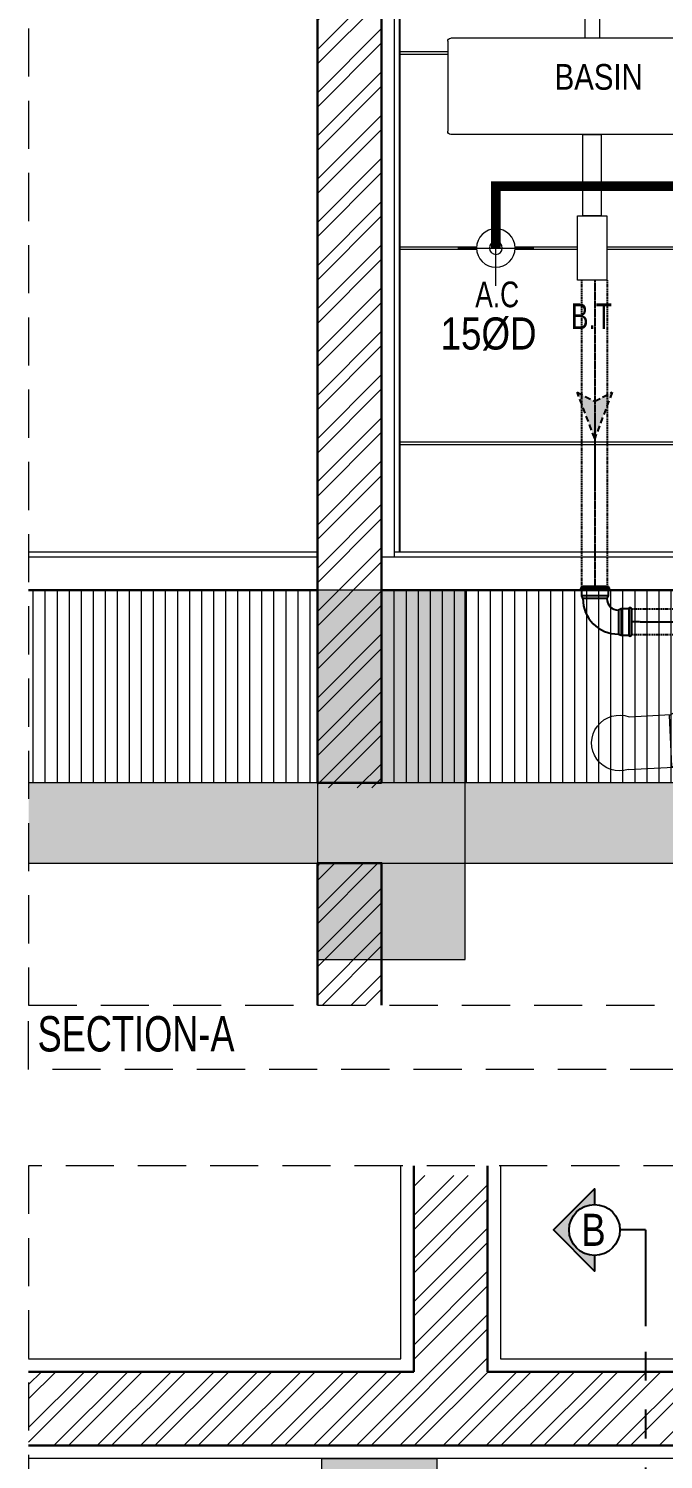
# Model space of a CAD drawing. Header units: inches. Extents: x 899679 to 12882928, y -3363313 to 527800.
# Drawn here: x 959219 to 960208, y 508641 to 510869 of the extents above; entities that cross this region are included whole.
import ezdxf
from ezdxf.enums import TextEntityAlignment as Align

# ---------------------------------------------------------------- set-up
doc = ezdxf.new("R2010")
doc.units = ezdxf.units.IN
doc.header["$LTSCALE"] = 150
for name, pattern in [('CENTER', [2, 1.25, -0.25, 0.25, -0.25]), ('Dash', [6, 3, -3]), ('DASHED2', [0.375, 0.25, -0.125]), ('HIDDEN', [0.375, 0.25, -0.125])]:
    doc.linetypes.add(name, pattern=pattern)
for name, color, linetype, lineweight in [('46', 46, 'Continuous', 5), ('FILING-MSA', 253, 'Continuous', 9), ('g-cen-sym', 8, 'Continuous', 25), ('g-dot', 8, 'HIDDEN', 9), ('g-ele-02', 8, 'Continuous', 9), ('g-ele-3', 8, 'Continuous', 0), ('g-ele02', 8, 'Continuous', 9), ('g-r.c.c', 8, 'Continuous', 15), ('g-text', 8, 'Continuous', 9), ('g-wall', 8, 'Continuous', 30), ('P.FIXTURE-MSA', 8, 'Continuous', 5), ('P_Water Supply Downtake pipe', 3, 'Continuous', 25), ('P_WW PIPE', 4, 'Continuous', 9), ('PLASTER', 3, 'Continuous', 9), ('SHEET', 7, 'Continuous', 13), ('TILE', 8, 'Continuous', 13), ('WALL HATCH-MSA', 251, 'Continuous', 9), ('WALL TILE', 250, 'Continuous', 13), ('WALL-MSA', 32, 'Continuous', 30)]:
    doc.layers.add(name, color=color, linetype=linetype, lineweight=lineweight)
for name, color, linetype in [('g-sol250', 8, 'Continuous'), ('P_WASTE WATER PIPE', 4, 'DASHED2'), ('R.C.C HATCH-MSA', 250, 'Continuous'), ('TILE SECTION', 152, 'Continuous')]:
    doc.layers.add(name, color=color, linetype=linetype)
doc.styles.add('arial unicode', font='swisscl.ttf', dxfattribs={"height": 165})
doc.styles.add('PLUMBING TEXT', font='ARIALN.TTF')
doc.styles.add('SWINS', font='swissc.ttf')
pattern_1 = [(90, (-1040442.354234695, -677959.6749249074), (-18.75, 0), [])]

# ---------------------------------------------------------------- blocks, each defined once
blk = doc.blocks.new('A$C90003454')
at = {"layer": '46'}
for points in [[(61, 43.86744019016623), (61, 83.86744019016623), (41, 83.86744019016623), (41, 43.86744019016623)], [(689, 83.86744019016623), (689, 43.86744019016623), (709, 43.86744019016623), (709, 83.86744019016623)]]:
    blk.add_hatch(color=256, dxfattribs=at).paths.add_polyline_path(points)
at = {"layer": 'g-sol250'}
h = blk.add_hatch(color=256, dxfattribs=at)
h.dxf.hatch_style = 1
h.paths.add_polyline_path([(60, -27.99999954551458), (40, -27.99999954574741), (40, 42.00000045448542), (60, 42.00000045448542)])
h.paths.add_polyline_path([(40, -27.99999954551458), (20, -27.99999954551458), (20, 151.0000004544854), (40, 151.0000004544854)])
h = blk.add_hatch(color=256, dxfattribs=at)
h.dxf.hatch_style = 1
h.paths.add_polyline_path([(710, -27.99999954551458), (690, -27.99999954574741), (690, 42.00000045448542), (710, 42.00000045448542)])
h.paths.add_polyline_path([(730, -27.99999954551458), (710, -27.99999954551458), (710, 151.000000454369), (730, 151.0000004546018)])
at = {"layer": 'g-dot', "linetype": 'HIDDEN'}
blk.add_lwpolyline([(708.0000086771324, 778.1736657531001), (709, 80.0014110840857)], dxfattribs=at)
blk.add_arc((718.4141859840602, 100.0001017961185), 678.2535204022481, 90.87977700367651, 182.8507157516612, dxfattribs=at)
at = {"layer": 'g-ele-02', "ltscale": 750}
for p, q in [((40, 42.00000045448542), (60, 42.00000045448542)), ((40, -27.99999954551458), (40, 38.13397134840488)), ((20, -27.99999954551458), (40, -27.99999954551458))]:
    blk.add_line(p, q, dxfattribs=at)
for points in [[(20, 151.0000004544854), (20, -27.99999954551458), (40, -27.99999954551458), (40, 151.0000004544854)], [(710, 151.0000004544854), (710, -27.99999954551458), (730, -27.99999954551458), (730, 151.0000004544854)], [(40, -27.99999954551458), (40, 42.00000045448542), (60, 42.00000045448542), (60, -27.99999954551458)], [(690, -27.99999954551458), (690, 42.00000045448542), (710, 42.00000045448542), (710, -27.99999954551458)]]:
    blk.add_lwpolyline(points, close=True, dxfattribs=at)
at = {"layer": 'g-ele-3'}
for p, q in [((40, 62.00000045448542), (40, 42.00000045448542)), ((40, 42.00000045448542), (690, 42.00000045448542))]:
    blk.add_line(p, q, dxfattribs=at)
at = {"layer": 'g-ele02'}
for p, q in [((41, 43.86744019016623), (41, 83.86744019016623)), ((41, 83.86744019016623), (61, 83.86744019016623)), ((689, 83.86744019016623), (61, 83.86744019016623)), ((61, 83.86744019016623), (61, 43.86744019016623)), ((689, 82.86744019016623), (61, 82.86744019016623)), ((689, 44.86744019016623), (61, 44.86744019016623)), ((61, 43.86744019016623), (41, 43.86744019016623)), ((689, 43.86744019016623), (61, 43.86744019016623))]:
    blk.add_line(p, q, dxfattribs=at)
blk.add_lwpolyline([(689, 43.86744019016623), (709, 43.86744019016623), (709, 83.86744019016623), (689, 83.86744019016623)], close=True, dxfattribs=at)
at = {"layer": 'TILE'}
for p, q in [((63.95024102553725, 44.86744019016623, 0.0001237426053477542), (63.95024102553725, 82.86744019016623, 0.0001237426053477542)), ((70.20024102553725, 44.86744019016623, 0.0001237426053477542), (70.20024102553725, 82.86744019016623, 0.0001237426053477542)), ((76.45024102553725, 44.86744019016623, 0.0001237426053477542), (76.45024102553725, 82.86744019016623, 0.0001237426053477542)), ((82.70024107769132, 44.86744019016623, 0.0001237426053477542), (82.70024107769132, 82.86744019016623, 0.0001237426053477542)), ((88.95024107769132, 44.86744019016623, 0.0001237426053477542), (88.95024107769132, 82.86744019016623, 0.0001237426053477542)), ((95.20024107769132, 44.86744019016623, 0.0001237426053477542), (95.20024107769132, 82.86744019016623, 0.0001237426053477542)), ((101.4502410776913, 44.86744019016623, 0.0001237426053477542), (101.4502410776913, 82.86744019016623, 0.0001237426053477542)), ((107.7002410776913, 44.86744019016623, 0.0001237426053477542), (107.7002410776913, 82.86744019016623, 0.0001237426053477542)), ((113.9502410776913, 44.86744019016623, 0.0001237426053477542), (113.9502410776913, 82.86744019016623, 0.0001237426053477542)), ((120.2002410776913, 44.86744019016623, 0.0001237426053477542), (120.2002410776913, 82.86744019016623, 0.0001237426053477542)), ((126.4502410776913, 44.86744019016623, 0.0001237426053477542), (126.4502410776913, 82.86744019016623, 0.0001237426053477542)), ((132.7002410776913, 44.86744019016623, 0.0001237426053477542), (132.7002410776913, 82.86744019016623, 0.0001237426053477542)), ((138.9502410776913, 44.86744019016623, 0.0001237426053477542), (138.9502410776913, 82.86744019016623, 0.0001237426053477542)), ((145.2002410776913, 44.86744019016623, 0.0001237426053477542), (145.2002410776913, 82.86744019016623, 0.0001237426053477542)), ((151.4502410776913, 44.86744019016623, 0.0001237426053477542), (151.4502410776913, 82.86744019016623, 0.0001237426053477542)), ((157.7002410776913, 44.86744019016623, 0.0001237426053477542), (157.7002410776913, 82.86744019016623, 0.0001237426053477542)), ((163.9502410776913, 44.86744019016623, 0.0001237426053477542), (163.9502410776913, 82.86744019016623, 0.0001237426053477542)), ((170.2002410776913, 44.86744019016623, 0.0001237426053477542), (170.2002410776913, 82.86744019016623, 0.0001237426053477542)), ((176.4502410776913, 44.86744019016623, 0.0001237426053477542), (176.4502410776913, 82.86744019016623, 0.0001237426053477542)), ((182.7002410776913, 44.86744019016623, 0.0001237426053477542), (182.7002410776913, 82.86744019016623, 0.0001237426053477542)), ((188.9502410776913, 44.86744019016623, 0.0001237426053477542), (188.9502410776913, 82.86744019016623, 0.0001237426053477542)), ((195.2002410776913, 44.86744019016623, 0.0001237426053477542), (195.2002410776913, 82.86744019016623, 0.0001237426053477542)), ((201.4502410776913, 44.86744019016623, 0.0001237426053477542), (201.4502410776913, 82.86744019016623, 0.0001237426053477542)), ((207.7002410776913, 44.86744019016623, 0.0001237426053477542), (207.7002410776913, 82.86744019016623, 0.0001237426053477542)), ((213.9502410776913, 44.86744019016623, 0.0001237426053477542), (213.9502410776913, 82.86744019016623, 0.0001237426053477542)), ((220.2002410776913, 44.86744019016623, 0.0001237426053477542), (220.2002410776913, 82.86744019016623, 0.0001237426053477542)), ((226.4502410776913, 44.86744019016623, 0.0001237426053477542), (226.4502410776913, 82.86744019016623, 0.0001237426053477542)), ((232.7002410776913, 44.86744019016623, 0.0001237426053477542), (232.7002410776913, 82.86744019016623, 0.0001237426053477542)), ((238.9502410776913, 44.86744019016623, 0.0001237426053477542), (238.9502410776913, 82.86744019016623, 0.0001237426053477542)), ((245.2002410776913, 44.86744019016623, 0.0001237426053477542), (245.2002410776913, 82.86744019016623, 0.0001237426053477542)), ((245.2002410776913, 44.86744019016623, 0.0001237426053477542), (245.2002410776913, 82.86744019016623, 0.0001237426053477542)), ((251.4502410776913, 44.86744019016623, 0.0001237426053477542), (251.4502410776913, 82.86744019016623, 0.0001237426053477542)), ((251.4502410776913, 44.86744019016623, 0.0001237426053477542), (251.4502410776913, 82.86744019016623, 0.0001237426053477542)), ((257.7002410776913, 44.86744019016623, 0.0001237426053477542), (257.7002410776913, 82.86744019016623, 0.0001237426053477542)), ((257.7002410776913, 44.86744019016623, 0.0001237426053477542), (257.7002410776913, 82.86744019016623, 0.0001237426053477542)), ((263.9502410776913, 44.86744019016623, 0.0001237426053477542), (263.9502410776913, 82.86744019016623, 0.0001237426053477542)), ((263.9502410776913, 44.86744019016623, 0.0001237426053477542), (263.9502410776913, 82.86744019016623, 0.0001237426053477542)), ((270.2002410776913, 44.86744019016623, 0.0001237426053477542), (270.2002410776913, 82.86744019016623, 0.0001237426053477542)), ((270.2002410776913, 44.86744019016623, 0.0001237426053477542), (270.2002410776913, 82.86744019016623, 0.0001237426053477542)), ((276.4502410776913, 44.86744019016623, 0.0001237426053477542), (276.4502410776913, 82.86744019016623, 0.0001237426053477542)), ((276.4502410776913, 44.86744019016623, 0.0001237426053477542), (276.4502410776913, 82.86744019016623, 0.0001237426053477542)), ((282.7002410776913, 44.86744019016623, 0.0001237426053477542), (282.7002410776913, 82.86744019016623, 0.0001237426053477542)), ((282.7002410776913, 44.86744019016623, 0.0001237426053477542), (282.7002410776913, 82.86744019016623, 0.0001237426053477542)), ((288.9502410776913, 44.86744019016623, 0.0001237426053477542), (288.9502410776913, 82.86744019016623, 0.0001237426053477542)), ((288.9502410776913, 44.86744019016623, 0.0001237426053477542), (288.9502410776913, 82.86744019016623, 0.0001237426053477542)), ((295.2002410776913, 44.86744019016623, 0.0001237426053477542), (295.2002410776913, 82.86744019016623, 0.0001237426053477542)), ((301.4502410776913, 44.86744019016623, 0.0001237426053477542), (301.4502410776913, 82.86744019016623, 0.0001237426053477542)), ((307.7002410776913, 44.86744019016623, 0.0001237426053477542), (307.7002410776913, 82.86744019016623, 0.0001237426053477542)), ((313.9502410776913, 44.86744019016623, 0.0001237426053477542), (313.9502410776913, 82.86744019016623, 0.0001237426053477542)), ((320.2002410776913, 44.86744019016623, 0.0001237426053477542), (320.2002410776913, 82.86744019016623, 0.0001237426053477542)), ((326.4502410776913, 44.86744019016623, 0.0001237426053477542), (326.4502410776913, 82.86744019016623, 0.0001237426053477542)), ((332.7002410776913, 44.86744019016623, 0.0001237426053477542), (332.7002410776913, 82.86744019016623, 0.0001237426053477542)), ((338.9502410776913, 44.86744019016623, 0.0001237426053477542), (338.9502410776913, 82.86744019016623, 0.0001237426053477542)), ((338.9502410255373, 44.86744019016623, 0.0001237426053477542), (338.9502410255373, 82.86744019016623, 0.0001237426053477542)), ((345.2002410776913, 44.86744019016623, 0.0001237426053477542), (345.2002410776913, 82.86744019016623, 0.0001237426053477542)), ((351.4502410776913, 44.86744019016623, 0.0001237426053477542), (351.4502410776913, 82.86744019016623, 0.0001237426053477542)), ((357.7002410776913, 44.86744019016623, 0.0001237426053477542), (357.7002410776913, 82.86744019016623, 0.0001237426053477542)), ((363.9502410776913, 44.86744019016623, 0.0001237426053477542), (363.9502410776913, 82.86744019016623, 0.0001237426053477542)), ((370.2002410776913, 44.86744019016623, 0.0001237426053477542), (370.2002410776913, 82.86744019016623, 0.0001237426053477542)), ((376.4502410776913, 44.86744019016623, 0.0001237426053477542), (376.4502410776913, 82.86744019016623, 0.0001237426053477542)), ((382.7002410776913, 44.86744019016623, 0.0001237426053477542), (382.7002410776913, 82.86744019016623, 0.0001237426053477542)), ((388.9502410776913, 44.86744019016623, 0.0001237426053477542), (388.9502410776913, 82.86744019016623, 0.0001237426053477542)), ((395.2002410776913, 44.86744019016623, 0.0001237426053477542), (395.2002410776913, 82.86744019016623, 0.0001237426053477542)), ((401.4502410776913, 44.86744019016623, 0.0001237426053477542), (401.4502410776913, 82.86744019016623, 0.0001237426053477542)), ((407.7002410776913, 44.86744019016623, 0.0001237426053477542), (407.7002410776913, 82.86744019016623, 0.0001237426053477542)), ((413.9502410776913, 44.86744019016623, 0.0001237426053477542), (413.9502410776913, 82.86744019016623, 0.0001237426053477542)), ((420.2002410776913, 44.86744019016623, 0.0001237426053477542), (420.2002410776913, 82.86744019016623, 0.0001237426053477542)), ((426.4502410776913, 44.86744019016623, 0.0001237426053477542), (426.4502410776913, 82.86744019016623, 0.0001237426053477542)), ((432.7002410776913, 44.86744019016623, 0.0001237426053477542), (432.7002410776913, 82.86744019016623, 0.0001237426053477542)), ((438.9502410776913, 44.86744019016623, 0.0001237426053477542), (438.9502410776913, 82.86744019016623, 0.0001237426053477542)), ((445.2002410776913, 44.86744019016623, 0.0001237426053477542), (445.2002410776913, 82.86744019016623, 0.0001237426053477542)), ((451.4502410776913, 44.86744019016623, 0.0001237426053477542), (451.4502410776913, 82.86744019016623, 0.0001237426053477542)), ((457.7002410776913, 44.86744019016623, 0.0001237426053477542), (457.7002410776913, 82.86744019016623, 0.0001237426053477542)), ((463.9502410776913, 44.86744019016623, 0.0001237426053477542), (463.9502410776913, 82.86744019016623, 0.0001237426053477542)), ((470.2002410776913, 44.86744019016623, 0.0001237426053477542), (470.2002410776913, 82.86744019016623, 0.0001237426053477542)), ((476.4502410776913, 44.86744019016623, 0.0001237426053477542), (476.4502410776913, 82.86744019016623, 0.0001237426053477542)), ((482.7002410776913, 44.86744019016623, 0.0001237426053477542), (482.7002410776913, 82.86744019016623, 0.0001237426053477542)), ((482.7002410888672, 44.86744019016623, 0.0001237426053477542), (482.7002410888672, 82.86744019016623, 0.0001237426053477542)), ((488.9502410776913, 44.86744019016623, 0.0001237426053477542), (488.9502410776913, 82.86744019016623, 0.0001237426053477542)), ((488.9502410888672, 44.86744019016623, 0.0001237426053477542), (488.9502410888672, 82.86744019016623, 0.0001237426053477542)), ((495.2002410776913, 44.86744019016623, 0.0001237426053477542), (495.2002410776913, 82.86744019016623, 0.0001237426053477542)), ((495.2002410888672, 44.86744019016623, 0.0001237426053477542), (495.2002410888672, 82.86744019016623, 0.0001237426053477542)), ((501.4502410776913, 44.86744019016623, 0.0001237426053477542), (501.4502410776913, 82.86744019016623, 0.0001237426053477542)), ((501.4502410888672, 44.86744019016623, 0.0001237426053477542), (501.4502410888672, 82.86744019016623, 0.0001237426053477542)), ((507.7002410776913, 44.86744019016623, 0.0001237426053477542), (507.7002410776913, 82.86744019016623, 0.0001237426053477542)), ((507.7002410888672, 44.86744019016623, 0.0001237426053477542), (507.7002410888672, 82.86744019016623, 0.0001237426053477542)), ((513.9502410776913, 44.86744019016623, 0.0001237426053477542), (513.9502410776913, 82.86744019016623, 0.0001237426053477542)), ((513.9502410888672, 44.86744019016623, 0.0001237426053477542), (513.9502410888672, 82.86744019016623, 0.0001237426053477542)), ((520.2002410776913, 44.86744019016623, 0.0001237426053477542), (520.2002410776913, 82.86744019016623, 0.0001237426053477542)), ((520.2002410888672, 44.86744019016623, 0.0001237426053477542), (520.2002410888672, 82.86744019016623, 0.0001237426053477542)), ((526.4502410776913, 44.86744019016623, 0.0001237426053477542), (526.4502410776913, 82.86744019016623, 0.0001237426053477542)), ((526.4502410888672, 44.86744019016623, 0.0001237426053477542), (526.4502410888672, 82.86744019016623, 0.0001237426053477542)), ((532.7002410888672, 44.86744019016623, 0.0001237426053477542), (532.7002410888672, 82.86744019016623, 0.0001237426053477542)), ((538.9502410888672, 44.86744019016623, 0.0001237426053477542), (538.9502410888672, 82.86744019016623, 0.0001237426053477542)), ((545.2002410888672, 44.86744019016623, 0.0001237426053477542), (545.2002410888672, 82.86744019016623, 0.0001237426053477542)), ((551.4502410888672, 44.86744019016623, 0.0001237426053477542), (551.4502410888672, 82.86744019016623, 0.0001237426053477542)), ((557.7002410888672, 44.86744019016623, 0.0001237426053477542), (557.7002410888672, 82.86744019016623, 0.0001237426053477542)), ((563.9502410888672, 44.86744019016623, 0.0001237426053477542), (563.9502410888672, 82.86744019016623, 0.0001237426053477542)), ((570.2002410888672, 44.86744019016623, 0.0001237426053477542), (570.2002410888672, 82.86744019016623, 0.0001237426053477542)), ((576.4502410888672, 44.86744019016623, 0.0001237426053477542), (576.4502410888672, 82.86744019016623, 0.0001237426053477542)), ((582.7002410888672, 44.86744019016623, 0.0001237426053477542), (582.7002410888672, 82.86744019016623, 0.0001237426053477542)), ((588.9502410888672, 44.86744019016623, 0.0001237426053477542), (588.9502410888672, 82.86744019016623, 0.0001237426053477542)), ((595.2002410888672, 44.86744019016623, 0.0001237426053477542), (595.2002410888672, 82.86744019016623, 0.0001237426053477542)), ((601.4502410888672, 44.86744019016623, 0.0001237426053477542), (601.4502410888672, 82.86744019016623, 0.0001237426053477542)), ((607.7002410888672, 44.86744019016623, 0.0001237426053477542), (607.7002410888672, 82.86744019016623, 0.0001237426053477542)), ((613.9502410888672, 44.86744019016623, 0.0001237426053477542), (613.9502410888672, 82.86744019016623, 0.0001237426053477542)), ((620.2002410888672, 44.86744019016623, 0.0001237426053477542), (620.2002410888672, 82.86744019016623, 0.0001237426053477542)), ((626.4502410888672, 44.86744019016623, 0.0001237426053477542), (626.4502410888672, 82.86744019016623, 0.0001237426053477542)), ((632.7002410888672, 44.86744019016623, 0.0001237426053477542), (632.7002410888672, 82.86744019016623, 0.0001237426053477542)), ((638.9502410888672, 44.86744019016623, 0.0001237426053477542), (638.9502410888672, 82.86744019016623, 0.0001237426053477542)), ((645.2002410888672, 44.86744019016623, 0.0001237426053477542), (645.2002410888672, 82.86744019016623)), ((651.4502410888672, 44.86744019016623, 0.0001237426053477542), (651.4502410888672, 82.86744019016623, 0.0001237426053477542)), ((657.7002410888672, 44.86744019016623, 0.0001237426053477542), (657.7002410888672, 82.86744019016623, 0.0001237426053477542)), ((663.9502410888672, 44.86744019016623, 0.0001237426053477542), (663.9502410888672, 82.86744019016623, 0.0001237426053477542)), ((670.2002410888672, 44.86744019016623, 0.0001237426053477542), (670.2002410888672, 82.86744019016623, 0.0001237426053477542)), ((676.4502410888672, 44.86744019016623, 0.0001237426053477542), (676.4502410888672, 82.86744019016623, 0.0001237426053477542)), ((682.7002410888672, 44.86744019016623, 0.0001237426053477542), (682.7002410888672, 82.86744019016623, 0.0001237426053477542)), ((688.9502410888672, 44.86744019016623, 0.0001237426053477542), (688.9502410888672, 82.86744019016623, 0.0001237426053477542))]:
    blk.add_line(p, q, dxfattribs=at)
at = {"layer": 'TILE SECTION'}
blk.add_line((19.99999997019768, 139.0000004544854, 1.390123540723209e-07), (19.99999997019768, 147.0000004544854, 1.76020270359345e-07), dxfattribs=at)
blk.add_lwpolyline([(28, -27.99999954551458), (28, -28)], dxfattribs=at)
blk = doc.blocks.new('sec')
at = {"layer": 'g-cen-sym'}
h = blk.add_hatch(color=256, dxfattribs=at)
h.paths.add_polyline_path([(2.73e-14, 537.5273218287452), (-107.956475941309, 429.5708458874361), (-107.956475941309, 399.1607016395453, -0.2062306983916904), (2.730000000001706e-14, 445.6665243379758, -0.4142135623730596), (148.5555081145527, 297.1110162260618), (240.4163056053222, 297.1110162260618)])
h.paths.add_polyline_path([(-107.956475941309, 399.1607016395454), (-107.956475941309, 429.5708458874361), (-138.1869732997017, 399.3403485290693), (-138.1869732997017, 351.6371512499004, -0.09565303018648871)])
h.paths.add_polyline_path([(-138.1869732997017, 399.3403485290693), (-168.4174706606815, 369.1098511680636), (-168.4174706606815, 297.1110162260618), (-148.5555081119139, 297.1110162260618, -0.09423427136048851), (-138.1869732997017, 351.6371512499004)])
h.paths.add_polyline_path([(-168.4174706580426, 369.1098511680636), (-204.6941080129084, 332.8332138158367), (-204.6941080129084, 297.1110162260618), (-168.4174706606815, 297.1110162260618)])
h.paths.add_polyline_path([(-204.6941080129084, 332.8332138158367), (-240.4163056027092, 297.1110162260618), (-204.6941080129084, 297.1110162260618)])
for q in [(2.73e-14, 148.5555081130354), (-561.6378324203346, 0)]:
    blk.add_line((0, 0), q, dxfattribs=at)
blk.add_lwpolyline([(-148.5555081119139, 297.1110162260618), (-240.4163056027092, 297.1110162260618), (2.73e-14, 537.5273218287452), (240.4163056053222, 297.1110162260618), (148.5555081145527, 297.1110162260618)], dxfattribs=at)
blk.add_circle((2.73e-14, 297.1110162260618), 148.5555081130354, dxfattribs=at)
blk = doc.blocks.new('G$CB4442A9C')
at = {"layer": 'WALL HATCH-MSA'}
h = blk.add_hatch(dxfattribs=at)
h.set_pattern_fill('ANSI32', color=251, scale=5)
h.set_pattern_definition([(45, (-961714.5419548996, -538284.7017676515), (-33.67596045400933, 33.67596045400933), []), (45, (-961692.0913048995, -538284.7017676515), (-33.67596045400933, 33.67596045400933), [])])
h.paths.add_polyline_path([(-2495.399999602116, 2738.22784962086), (-2495.399999602116, 2623.22784962086), (-600, 2623.22784962086), (-600, 2015.22784962086), (-485, 2015.22784962086), (-485, 2508.22784962086), (0, 2508.22784962086), (1.164153218269348e-10, 2738.227849620744), (-484.999999814434, 2738.22784962086), (-484.999999814434, 2956.127849635668), (-599.999999814434, 2956.127849641023), (-599.999999814434, 2738.22784962086), (-1780.399999908637, 2738.22784962086), (-1780.399999908637, 3043.909949447494), (-1895.399999908521, 3043.909949447378), (-1895.399999908637, 2738.22784962086)])
at = {"layer": 'g-cen-sym', "color": 251, "linetype": 'Dash', "lineweight": -3, "ltscale": 0.1}
blk.add_line((-1534.538959484897, 2859.235135957832), (-1534.538959484897, 189.1057121540653), dxfattribs=at)
at = {"layer": 'PLASTER', "color": 251}
for points in [[(-2495.399999602232, 2758.22784962086), (-1915.399999908637, 2758.22784962086), (-1915.399999908637, 3058.909949447378)], [(-1760.399999908637, 3058.909949447378), (-1760.399999908637, 2758.22784962086), (-619.999999814434, 2758.22784962086), (-619.999999814434, 2976.127849641955), (-464.999999814434, 2976.127849634737), (-464.999999814434, 2758.22784962086), (0, 2758.22784962086)], [(0, 2488.22784962086), (-465, 2488.22784962086), (-465, 1995.22784962086), (-620, 1995.22784962086), (-620, 2603.22784962086), (-2495.399999602232, 2603.22784962086)]]:
    blk.add_lwpolyline(points, dxfattribs=at)
at = {"layer": 'SHEET', "color": 251, "linetype": 'HIDDEN', "ltscale": 2}
blk.add_lwpolyline([(-2495.399999602232, 102.0041043459205), (0, 102.0041043459205), (0, 3058.909949447378), (-2495.399999602232, 3058.909949447378)], close=True, dxfattribs=at)
at = {"layer": 'WALL-MSA', "color": 251}
for p, q in [((-1895.399999908637, 2738.22784962086), (-1895.399999908637, 3058.909949447378, 4.301604236737352e-08)), ((-1780.399999908637, 2738.22784962086), (-1780.399999908637, 3058.909949447378, 4.301604236737352e-08)), ((-1895.399999908637, 2738.22784962086), (-2495.399999602232, 2738.22784962086)), ((-599.999999814434, 2738.22784962086), (-1780.399999908637, 2738.22784962086)), ((-600, 2623.22784962086), (-2495.399999602232, 2623.22784962086))]:
    blk.add_line(p, q, dxfattribs=at)
at = {"layer": 'g-cen-sym', "color": 251, "linetype": 'Dash', "lineweight": -3, "ltscale": 0.1, "xscale": 0.2666666667908428, "yscale": 0.2666666667908428, "zscale": 0.2666666667908428, "rotation": 90.00000088045216}
blk.add_blockref('sec', (-1534.538961786195, 2959.005224672845), dxfattribs=at)
at = {"layer": 'g-dot', "color": 251, "ltscale": 0.2, "xscale": -1, "rotation": 270}
blk.add_blockref('A$C90003454', (-2010.400000363123, 1873.22784962086), dxfattribs=at)
at = {"layer": 'g-cen-sym', "color": 251, "linetype": 'Dash', "lineweight": -3, "ltscale": 0.1, "style": 'SWINS'}
blk.add_text('B', height=50, dxfattribs=at).set_placement((-1615.405303760781, 2959.113906004466, 2.375956986711003e-09), align=Align.MIDDLE_CENTER)
blk = doc.blocks.new('G$C59D45CD7')
at = {"layer": 'P.FIXTURE-MSA'}
for p, q in [((150.0101719840895, -385.8778193474282, 88.75148008187213), (150.0101719878148, -268.1221806474496, 88.75148008187213)), ((209.1002830236685, -326.9999999993015, 88.75148008187213), (90.92006094823591, -326.9999999993015, 88.75148008187213))]:
    blk.add_line(p, q, dxfattribs=at)
for points in [[(11.40131890028715, 116.5135809406638), (-11.38121484592557, 116.5135809406638), (-11.38121484592557, 162.0786484330893), (11.40131890028715, 162.0786484330893)], [(-11.38121484592557, 127.9048478119075), (11.40131890028715, 127.9048478119075), (11.40131890028715, 150.6873815581203), (-11.38121484592557, 150.6873815581203)], [(11.40131890028715, 150.6873815581203), (61.40131890028715, 150.6873815581203), (61.40131890028715, 140.6873815581203), (11.40131890028715, 140.6873815581203)], [(6.401318904012442, 127.9048478119075), (6.401318904012442, 122.2092143781483), (-6.38121484592557, 122.2092143781483), (-6.38121484592557, 127.9048478119075)]]:
    blk.add_lwpolyline(points, close=True, dxfattribs=at)
at = {"layer": 'P.FIXTURE-MSA', "elevation": -1.917770475756697e-08}
blk.add_lwpolyline([(22.79270572587848, -277.0436653860379), (-22.77236176282167, -277.0436653860379), (-22.77236176282167, -376.9563341133762), (22.79270572587848, -376.9563341133762)], close=True, dxfattribs=at)
at = {"layer": 'P.FIXTURE-MSA'}
for radius in [30, 9.999999999999996]:
    blk.add_circle((150.0101719840895, -326.9999999993015, 88.75148008187213), radius, dxfattribs=at)
blk.add_wipeout([(-219.99999999580908, 0), (219.99999999580908, 0), (225, -5), (225, -144.96138476952913), (219.99999999580908, -149.9613847695291), (-219.99999999580908, -149.9613847695291), (-225, -144.96138476533818), (-225, -5)]).dxf.layer = 'P.FIXTURE-MSA'
for p, q in [((-11.38121484220028, 121.0700876824558), (-11.38121484220028, 0, -0.003540524538649948)), ((11.40131889656186, 121.0700876824558), (11.40131889656186, 0, -0.003540524538649948)), ((-220, 0), (220, 0)), ((-225, -5), (-225, -144.9613847695291)), ((225, -5), (225, -144.9613847695291)), ((-220, -149.9613847695291), (220, -149.9613847695291))]:
    blk.add_line(p, q, dxfattribs=at)
blk.add_lwpolyline([(-14.22891160100698, -277.0436653860379), (14.24925557896495, -277.0436653860379), (14.2491367161274, -149.9613861143589), (-14.22903266176581, -149.9613834246993)], close=True, dxfattribs=at)
for centre, start, end in [((-219.999999995809, -5.000000004190952), 90.00000005336085, 180), ((219.999999995809, -5.000000004190952), 0, 89.99999994663915), ((-219.999999995809, -144.9613847653382), 180, 269.9999999466392), ((219.999999995809, -144.9613847653382), 270.0000000533608, 0)]:
    blk.add_arc(centre, 5.000000004190952, start, end, dxfattribs=at)
blk = doc.blocks.new('G$C06062618')
at = {"layer": 'FILING-MSA'}
h = blk.add_hatch(dxfattribs=at)
h.set_pattern_fill('ANSI31', color=251, scale=150, angle=45)
h.set_pattern_definition(pattern_1)
h.paths.add_polyline_path([(0, 746.3413846195908), (0, 446.3413846197072), (449.9999999998836, 446.3413846194744), (449.9999999998836, 746.3413846195908)])
h = blk.add_hatch(dxfattribs=at)
h.set_pattern_fill('ANSI31', color=251, scale=150, angle=45)
h.set_pattern_definition(pattern_1)
h.paths.add_polyline_path([(2712.200000008219, 446.3413846197072), (2712.200000008219, 746.3413846195908), (550.0000000001164, 746.3413846195908), (550.0000000001164, 446.3413846194744)])
h.paths.add_polyline_path([(3262.200000008219, 446.3413846197072), (3262.200000008219, 746.3413846195908), (2812.200000008219, 746.3413846195908), (2812.200000008219, 446.3413846197072)])
at = {"layer": 'R.C.C HATCH-MSA'}
h = blk.add_hatch(color=251, dxfattribs=at)
h.dxf.hatch_style = 1
h.paths.add_polyline_path([(3262.200000008219, 446.3413846197072), (0, 446.3413846194744), (0, 321.341384619358), (3262.200000008219, 321.3413846194744)])
h.paths.add_polyline_path([(2812.200000008219, 3271.341384619474), (2812.200000008219, 3396.341384619591), (0, 3396.341384619474), (0, 3271.341384619358)])
h = blk.add_hatch(color=251, dxfattribs=at)
h.dxf.hatch_style = 1
h.paths.add_polyline_path([(449.9999998986023, 171.3413846197072), (679.9999998986023, 171.3413846197072), (679.9999998986023, 746.3413846199401), (449.9999998986023, 746.3413846199401)])
h.paths.add_polyline_path([(2582.200000008335, 171.3413846197072), (2812.200000008219, 171.3413846197072), (2812.200000008219, 746.3413846199401), (2582.200000008335, 746.3413846199401)])
at = {"layer": 'WALL HATCH-MSA'}
h = blk.add_hatch(dxfattribs=at)
h.set_pattern_fill('ANSI32', color=251, scale=5)
h.set_pattern_definition([(45, (-959219.1419552974, -541501.5492170983), (-33.67596045400933, 33.67596045400933), []), (45, (-959196.6913052974, -541501.5492170983), (-33.67596045400933, 33.67596045400933), [])])
h.paths.add_polyline_path([(550.0000000001164, 438.4038846200565), (550.0000000001164, 3121.341384619707), (450, 3121.341384619707), (450, 438.4038846200565)])
h.paths.add_polyline_path([(2812.200000008219, 438.4038846200565), (2812.200000008219, 3121.341384619707), (2712.200000008219, 3121.341384619707), (2712.200000008219, 438.4038846200565)])
h = blk.add_hatch(dxfattribs=at)
h.set_pattern_fill('ANSI32', color=251, scale=5)
h.set_pattern_definition([(45, (-959219.1419552974, -541493.6117170987), (-33.67596045400933, 33.67596045400933), []), (45, (-959196.6913052974, -541493.6117170987), (-33.67596045400933, 33.67596045400933), [])])
h.paths.add_polyline_path([(450, 100.0000000001164), (550.0000000001164, 100.0000000001164), (550.0000000001164, 321.341384619358), (450, 321.341384619358)])
h.paths.add_polyline_path([(2712.200000008103, 100.0000000004657), (2812.200000008219, 100.0000000004657), (2812.200000008219, 321.3413846194744), (2712.200000008219, 321.3413846194744)])
at = {"layer": 'g-r.c.c', "color": 251}
blk.add_lwpolyline([(449.9999998986023, 171.3413846197072), (679.9999998986023, 171.3413846197072), (679.9999998986023, 746.3413846199401), (449.9999998986023, 746.3413846199401)], close=True, dxfattribs=at)
for points in [[(3262.200000008219, 446.3413846197072), (0, 446.3413846194744)], [(0, 321.341384619358), (3262.200000008219, 321.3413846194744)]]:
    blk.add_lwpolyline(points, dxfattribs=at)
at = {"layer": 'g-wall', "color": 251}
for p, q in [((0, 746.3413846198237, -1.876113437482326e-08), (450, 746.3413846198237)), ((550, 746.3413846195908), (2712.200000008219, 746.3413846195908))]:
    blk.add_line(p, q, dxfattribs=at)
blk.add_lwpolyline([(550, 446.3413846195908), (550, 3121.341384619707), (450, 3121.341384619707), (450, 446.3413846195908)], close=True, dxfattribs=at)
blk.add_lwpolyline([(550, 100), (550, 321.341384619358), (450, 321.341384619358), (450, 100)], dxfattribs=at)
at = {"layer": 'PLASTER', "color": 251}
blk.add_lwpolyline([(570, 798.3413846195908), (570, 3101.341384619707), (699.9999998983694, 3101.341384619707), (699.9999998983694, 3251.341384619358), (2562.200000008103, 3251.341384619358), (2562.200000008103, 3101.341384619707), (2692.200000008219, 3101.341384619707), (2692.200000008103, 798.3413846195908)], dxfattribs=at)
at = {"layer": 'SHEET', "color": 251, "linetype": 'HIDDEN', "ltscale": 2}
for points in [[(0, 100), (3262.200000008219, 100), (3262.200000008219, 3871.341384619474), (0, 3871.341384619474)], [(0, 100), (3262.200000008335, 100.0000000004657), (3262.200000008335, 4.656612873077393e-10), (0, 0)]]:
    blk.add_lwpolyline(points, close=True, dxfattribs=at)
at = {"layer": 'TILE', "color": 251}
for p, q in [((0, 806.3413846198237, -1.876113430760726e-08), (450, 806.3413846198237)), ((570, 806.3413846195908), (2692.200000008103, 806.3413846195908)), ((0, 798.3413846198237, -1.876113430760726e-08), (450, 798.3413846198237)), ((550, 798.3413846195908), (2712.200000008219, 798.3413846195908))]:
    blk.add_line(p, q, dxfattribs=at)
at = {"layer": 'TILE SECTION', "color": 251}
blk.add_lwpolyline([(578, 3101.341384619707), (578, 806.3413846195908)], dxfattribs=at)
at = {"layer": 'WALL TILE', "color": 251}
for p, q in [((578.0000001026783, 1281.341384619358), (697.9859916671412, 1281.341384619358)), ((578.0000001026783, 1277.341384619358), (698.002695641364, 1277.341384619474)), ((757.8519855282502, 1277.341384619474), (855.1448068430182, 1277.341384619474)), ((757.868689502473, 1281.341384619358), (855.1448068430182, 1281.341384619358)), ((900.7098743317183, 1281.341384619358), (1197.933649463812, 1281.341384619358)), ((900.7098743317183, 1277.341384619474), (1197.950353437802, 1277.341384619474)), ((578, 977.3413846194744), (1431.17827026837, 977.3413846194744)), ((578, 973.3413846194744), (1450.376955577056, 973.3413846194744))]:
    blk.add_line(p, q, dxfattribs=at)
at = {"layer": 'g-text', "color": 251, "style": 'arial unicode'}
blk.add_text('B.T', height=40, dxfattribs=at).set_placement((876.8432393911062, 1152.997556241113), align=Align.CENTER)
blk.add_text('SECTION-A', height=55, dxfattribs=at).set_placement((13.9584488599794, 28.04055455268826))
at = {"layer": 'P.FIXTURE-MSA', "color": 251, "xscale": -1}
blk.add_blockref('G$C59D45CD7', (877.9375125688966, 1606.34138461994, -0.003712768656019216), dxfattribs=at)
at = {"layer": 'WALL TILE', "color": 251}
for p, q in [((578, 1585.341384619474), (652.9375125688966, 1585.341384619474)), ((578, 1581.341384619474), (652.9375125688966, 1581.341384619474))]:
    blk.add_line(p, q, dxfattribs=at)
at = {"layer": 'g-text', "color": 251, "style": 'SWINS'}
blk.add_text('BASIN', height=40, dxfattribs=at).set_placement((819.4988476405852, 1525.920350586646, -123174.4866060947))
at = {"layer": 'g-text', "color": 251, "style": 'arial unicode'}
blk.add_text('A.C', height=40, dxfattribs=at).set_placement((730.0134438774548, 1187.156082679634), align=Align.CENTER)
blk = doc.blocks.new('A$C7e0736f4')
at = {"layer": 'P_WW PIPE', "extrusion": (-4.052898231871564e-09, -1.31381695420713e-07, 0.9999999999999913)}
for p, q in [((-2.035345552721992, -43.79573164216708, -5.762206523731463e-06), (2.035345552721992, 43.79573164216708, 5.762206523731463e-06)), ((4.959462187835015, 43.6588035839959, 5.756067830439938e-06), (0.8578710188157856, -43.93121273949509, -5.76828034766596e-06)), ((2.035345552721992, 43.79573164216708, 5.762206523731463e-06), (4.959462187835015, 43.6588035839959, 5.756067830439938e-06)), ((11.70043089333922, 43.09608523047063, 5.709457399251184e-06), (7.610383433988318, -44.24741367541719, -5.782456117092081e-06)), ((11.70043089333922, 43.09608523047063, 5.709457399251184e-06), (37.72276296385098, 41.87753348366823, 5.65482786843797e-06)), ((37.72276296385098, 41.87753348366823, 5.65482786843797e-06), (33.62511672987603, -45.46569548593834, -5.837080980280604e-06)), ((37.72276296385098, 41.87753348366823, 5.65482786843797e-06), (46.29255797760561, 36.94113600195851, 5.041008105079504e-06)), ((46.29263855691534, 36.9411475622328, 5.041009950468693e-06), (42.58103655884042, -42.17336956842337, -5.368232187723019e-06)), ((108.6601406072732, 34.80611615756061, 0.0008561525610761428), (43.86742726294324, 38.33806663390715, 0.0008563539964445103)), ((0.8578710188157856, -43.93121273949509, -5.76828034766596e-06), (-2.035345552721992, -43.79573164216708, -5.762206523731463e-06)), ((33.62511672987603, -45.46569548593834, -5.837080980280604e-06), (7.610383434337564, -44.24741367693059, -5.782456117293156e-06)), ((42.58103655884042, -42.17336956842337, -5.368232187723019e-06), (33.62511672987603, -45.46569548593834, -5.837080980280604e-06)), ((110.1426348872483, -47.2143502155086, 0.0008453825815432918), (39.36376518791076, -43.35608514904743, 0.000845602627393253))]:
    blk.add_line(p, q, dxfattribs=at)
blk.add_arc((123.7760492152302, -5.944299517548694), 43.46362928696909, 251.7192116922743, 110.3517694135216, dxfattribs=at)
at = {"layer": 'P_WW PIPE', "extrusion": (-4.05289823187158e-09, -1.31381695420713e-07, 0.9999999999999913)}
blk.add_arc((123.7760492148809, -5.944299517490486), 43.46362928707624, 251.7192116859408, 110.351769406108, dxfattribs=at)
at = {"layer": 'P_WW PIPE', "extrusion": (4.052898231871554e-09, 1.31381695420713e-07, -0.9999999999999913)}
blk.add_ellipse((8.31231936486438, 43.16628328117076, 5.704948466944369e-06), major_axis=(-2.282443980080421, 2.504930534406176, 3.198515073501851e-07), ratio=0.9999999993896215, start_param=-0.685985771230711, end_param=2.330470266442143, dxfattribs=at)
at = {"layer": 'P_WW PIPE', "extrusion": (4.052898231871514e-09, 1.31381695420713e-07, -0.9999999999999913)}
blk.add_ellipse((4.238060105592012, -44.00532606820343, -5.764317920072886e-06), major_axis=(-2.277165498182065, 2.49913752016447, 3.191118044674662e-07), ratio=0.99999999933997, start_param=2.381417960892846, end_param=5.473269233982069, dxfattribs=at)
blk = doc.blocks.new('WASTE WATER ARROW')
at = {"layer": 'P_WASTE WATER PIPE', "ltscale": 0.025}
blk.add_hatch(color=256, dxfattribs=at).paths.add_polyline_path([(481737.1594822454, -256822.5249126543), (481729.9226960876, -256825.2602156197), (481737.1594822454, -256827.9955185851), (481735.74604372, -256825.2602156197)])
at = {"layer": 'P_WASTE WATER PIPE', "color": 7, "linetype": 'ByBlock', "ltscale": 0.025}
blk.add_lwpolyline([(481737.1594822454, -256822.5249126543), (481729.9226960876, -256825.2602156197), (481737.1594822454, -256827.9955185851), (481735.74604372, -256825.2602156197)], close=True, dxfattribs=at)

msp = doc.modelspace()

# ---------------------------------------------------------------- block references
at = {"color": 1}
for name, p in [('G$C06062618', (959219.1419552974, 509248.3212169724)), ('G$CB4442A9C', (961714.5419548996, 506039.4112675252))]:
    msp.add_blockref(name, p, dxfattribs=at)

# ---------------------------------------------------------------- next in the draw order: linework, layer by layer
at = {"layer": 'P_WASTE WATER PIPE', "linetype": 'Continuous', "ltscale": 6}
for p, q in [((960080.8601217777, 509985.9221365011, 0.0001418733082409804), (960080.8601542809, 509995.7799445452, 0.0001418733082409804)), ((960082.6152327363, 509981.7601563713, 0.0001418733082409804), (960080.8601217777, 509985.9221365011, 0.0001418733082409804)), ((960122.2518229601, 509985.9185372662, 0.0001418733082409804), (960080.8601217777, 509985.9221365011, 0.0001418733082409804)), ((960080.8601624318, 510000.3510085332, 0.0001418733082409804), (960122.3686464061, 510000.3656518083, 0.0001418733082409804)), ((960122.3686464061, 510000.3656518083, 0.0001418733082409804), (960080.8601624318, 510000.3510085332, 0.0001418733082409804)), ((960080.8601624281, 509998.9799272303, 0.0001418733082409804), (960080.8601624318, 510000.3510085332, 0.0001418733082409804)), ((960122.3686464024, 509998.9799271157, 0.0001418733082409804), (960080.8601624281, 509998.9799272303, 0.0001418733082409804)), ((960122.251822988, 509995.7799442277, 0.0001418733082409804), (960080.8601624188, 509995.7799443422, 0.0001418733082409804)), ((960122.2518229601, 509985.9185372662, 0.0001418733082409804), (960120.107364154, 509981.7569340706, 0.0001418733082409804)), ((960122.251822988, 509995.7799442277, 0.0001418733082409804), (960122.2518229601, 509985.9185372662, 0.0001418733082409804)), ((960122.3686464061, 510000.3656518083, 0.0001418733082409804), (960122.3686464024, 509998.9799271157, 0.0001418733082409804)), ((960120.1073714052, 509981.7568962245, 0.0001418733082409804), (960082.6152327363, 509981.7601563713, 0.0001418733082409804)), ((960138.031603104, 509963.8326644242, 0.0001418733082409804), (960138.034863044, 509926.3405257572, 0.0001418733082409804)), ((960142.1932441578, 509965.9771159567, 0.0001418733082409804), (960138.031640951, 509963.8326571748, 0.0001418733082409804)), ((960154.5251011332, 509965.9771159232, 0.0001418733082409804), (960142.1932441578, 509965.9771159567, 0.0001418733082409804)), ((960142.1932441578, 509965.9771159567, 0.0001418733082409804), (960142.1968431645, 509924.5854147753, 0.0001418733082409804)), ((960154.5251011332, 509965.9771159232, 0.0001418733082409804), (960154.5251010177, 509924.5854553558, 0.0001418733082409804)), ((960159.1108087157, 509966.093939318, 0.0001418733082409804), (960157.7250840222, 509966.0939393217, 0.0001418733082409804)), ((960157.7250840222, 509966.0939393217, 0.0001418733082409804), (960157.7250839067, 509924.5854553465, 0.0001418733082409804)), ((960159.0961652105, 509924.5854553428, 0.0001418733082409804), (960159.1108087157, 509966.093939318, 0.0001418733082409804)), ((960138.034863044, 509926.3405257572, 0.0001418733082409804), (960142.1968431645, 509924.5854147753, 0.0001418733082409804)), ((960142.1968431645, 509924.5854147753, 0.0001418733082409804), (960154.5251010177, 509924.5854553549, 0.0001418733082409804)), ((960157.7250839067, 509924.5854553465, 0.0001418733082409804), (960159.0961652105, 509924.5854553428, 0.0001418733082409804))]:
    msp.add_line(p, q, dxfattribs=at)
at = {"layer": 'P_WASTE WATER PIPE', "ltscale": 0.05}
for points, elevation in [([(960081.1142568166, 510000.351098172), (960081.1168609052, 510477.7062674788)], 0.0001418756110193426), ([(960121.1085635917, 510000.365207279), (960121.1092419496, 510477.7062674788)], 0.0001418756110193426), ([(961640.9754610603, 509959.7307822015), (960159.1105257017, 509965.2917067796)], 0.0001418733082409804), ([(961640.9754610603, 509919.7364148072), (960159.0964167234, 509925.2983921493)], 0.0001418733082409804)]:
    msp.add_lwpolyline(points, dxfattribs=dict(at, elevation=elevation))
at = {"layer": 'P_WASTE WATER PIPE', "color": 252, "linetype": 'CENTER', "ltscale": 0.005}
for points, elevation in [([(960101.1065579806, 510477.7062674788), (960101.1065579806, 510000.3581510137)], 8.920827212762442e-05), ([(961640.9754610603, 509939.7289949033), (960159.1034686477, 509945.2877817262)], 0.0001418733082409804)]:
    msp.add_lwpolyline(points, dxfattribs=dict(at, elevation=elevation))
at = {"layer": 'P_WASTE WATER PIPE', "linetype": 'Continuous', "ltscale": 6}
for centre, radius in [((960138.0348631968, 509981.7601562176, 0.0001418733082409804), 55.41963046089193), ((960138.0316031543, 509981.7568961751, 0.0001418733082409804), 17.92423175030534)]:
    msp.add_arc(centre, radius, 179.9999998399175, 269.9999997865566, dxfattribs=at)
at = {"layer": 'P_WASTE WATER PIPE', "linetype": 'Continuous', "ltscale": 6, "extrusion": (0, 0, -1)}
for centre, major_axis, ratio, start_param, end_param in [((960080.8999635209, 509997.3799357858, 0.0001418733082409804), (1.131714796773318, 1.131714790515432), 0.9999999998537978, 2.381065180538795, 5.472916453581886), ((960122.209995097, 509997.3835951701, 0.0001418733082409804), (1.134338117839244, 1.134338111566852), 0.99999999978993, -0.6863385516076131, 2.330117486056169)]:
    msp.add_ellipse(centre, major_axis=major_axis, ratio=ratio, start_param=start_param, end_param=end_param, dxfattribs=at)
at = {"layer": 'P_WASTE WATER PIPE', "linetype": 'Continuous', "ltscale": 6}
for centre, major_axis, ratio, start_param, end_param in [((960156.1287520756, 509965.9352880256, 0.0001418733082409804), (1.134338117735624, 1.134338111463232), 0.9999999999620764, 5.596846755656363, 8.613302793344724), ((960156.125092464, 509924.6252564496, 0.0001418733082409804), (1.131714796767113, 1.131714790509226), 0.9999999998650446, 2.381065180544411, 5.472916453565026)]:
    msp.add_ellipse(centre, major_axis=major_axis, ratio=ratio, start_param=start_param, end_param=end_param, dxfattribs=at)
at = {"layer": 'P_Water Supply Downtake pipe', "ltscale": 20, "const_width": 15, "elevation": 0.0002391760833704122}
msp.add_lwpolyline([(960362.6291708522, 511392.6574603325), (960362.6291708522, 510623.9381956448), (959947.0692958772, 510623.9381956448), (959947.0692958804, 510527.6626015949)], dxfattribs=at)

# ---------------------------------------------------------------- next in the draw order: block references
at = {"layer": 'P_WASTE WATER PIPE', "ltscale": 0.05, "xscale": -9.924111691501553, "yscale": 9.924111691501553, "zscale": 9.924111691501553, "rotation": 270}
msp.add_blockref('WASTE WATER ARROW', (3508863.67078882, -4270510.381687617, 0.0001418756110193426), dxfattribs=at)
at = {"layer": 'P_WASTE WATER PIPE', "color": 1, "xscale": -1}
msp.add_blockref('A$C7e0736f4', (960263.5688990428, 509762.663657831, -3.961746763801714e-08), dxfattribs=at)

# ---------------------------------------------------------------- next in the draw order: texts
at = {"layer": 'P_Water Supply Downtake pipe', "ltscale": 20, "style": 'PLUMBING TEXT'}
msp.add_text('15%%CD', height=50, dxfattribs=at).set_placement((959860.9314674977, 510369.5804111122))

doc.saveas('drawing.dxf')
